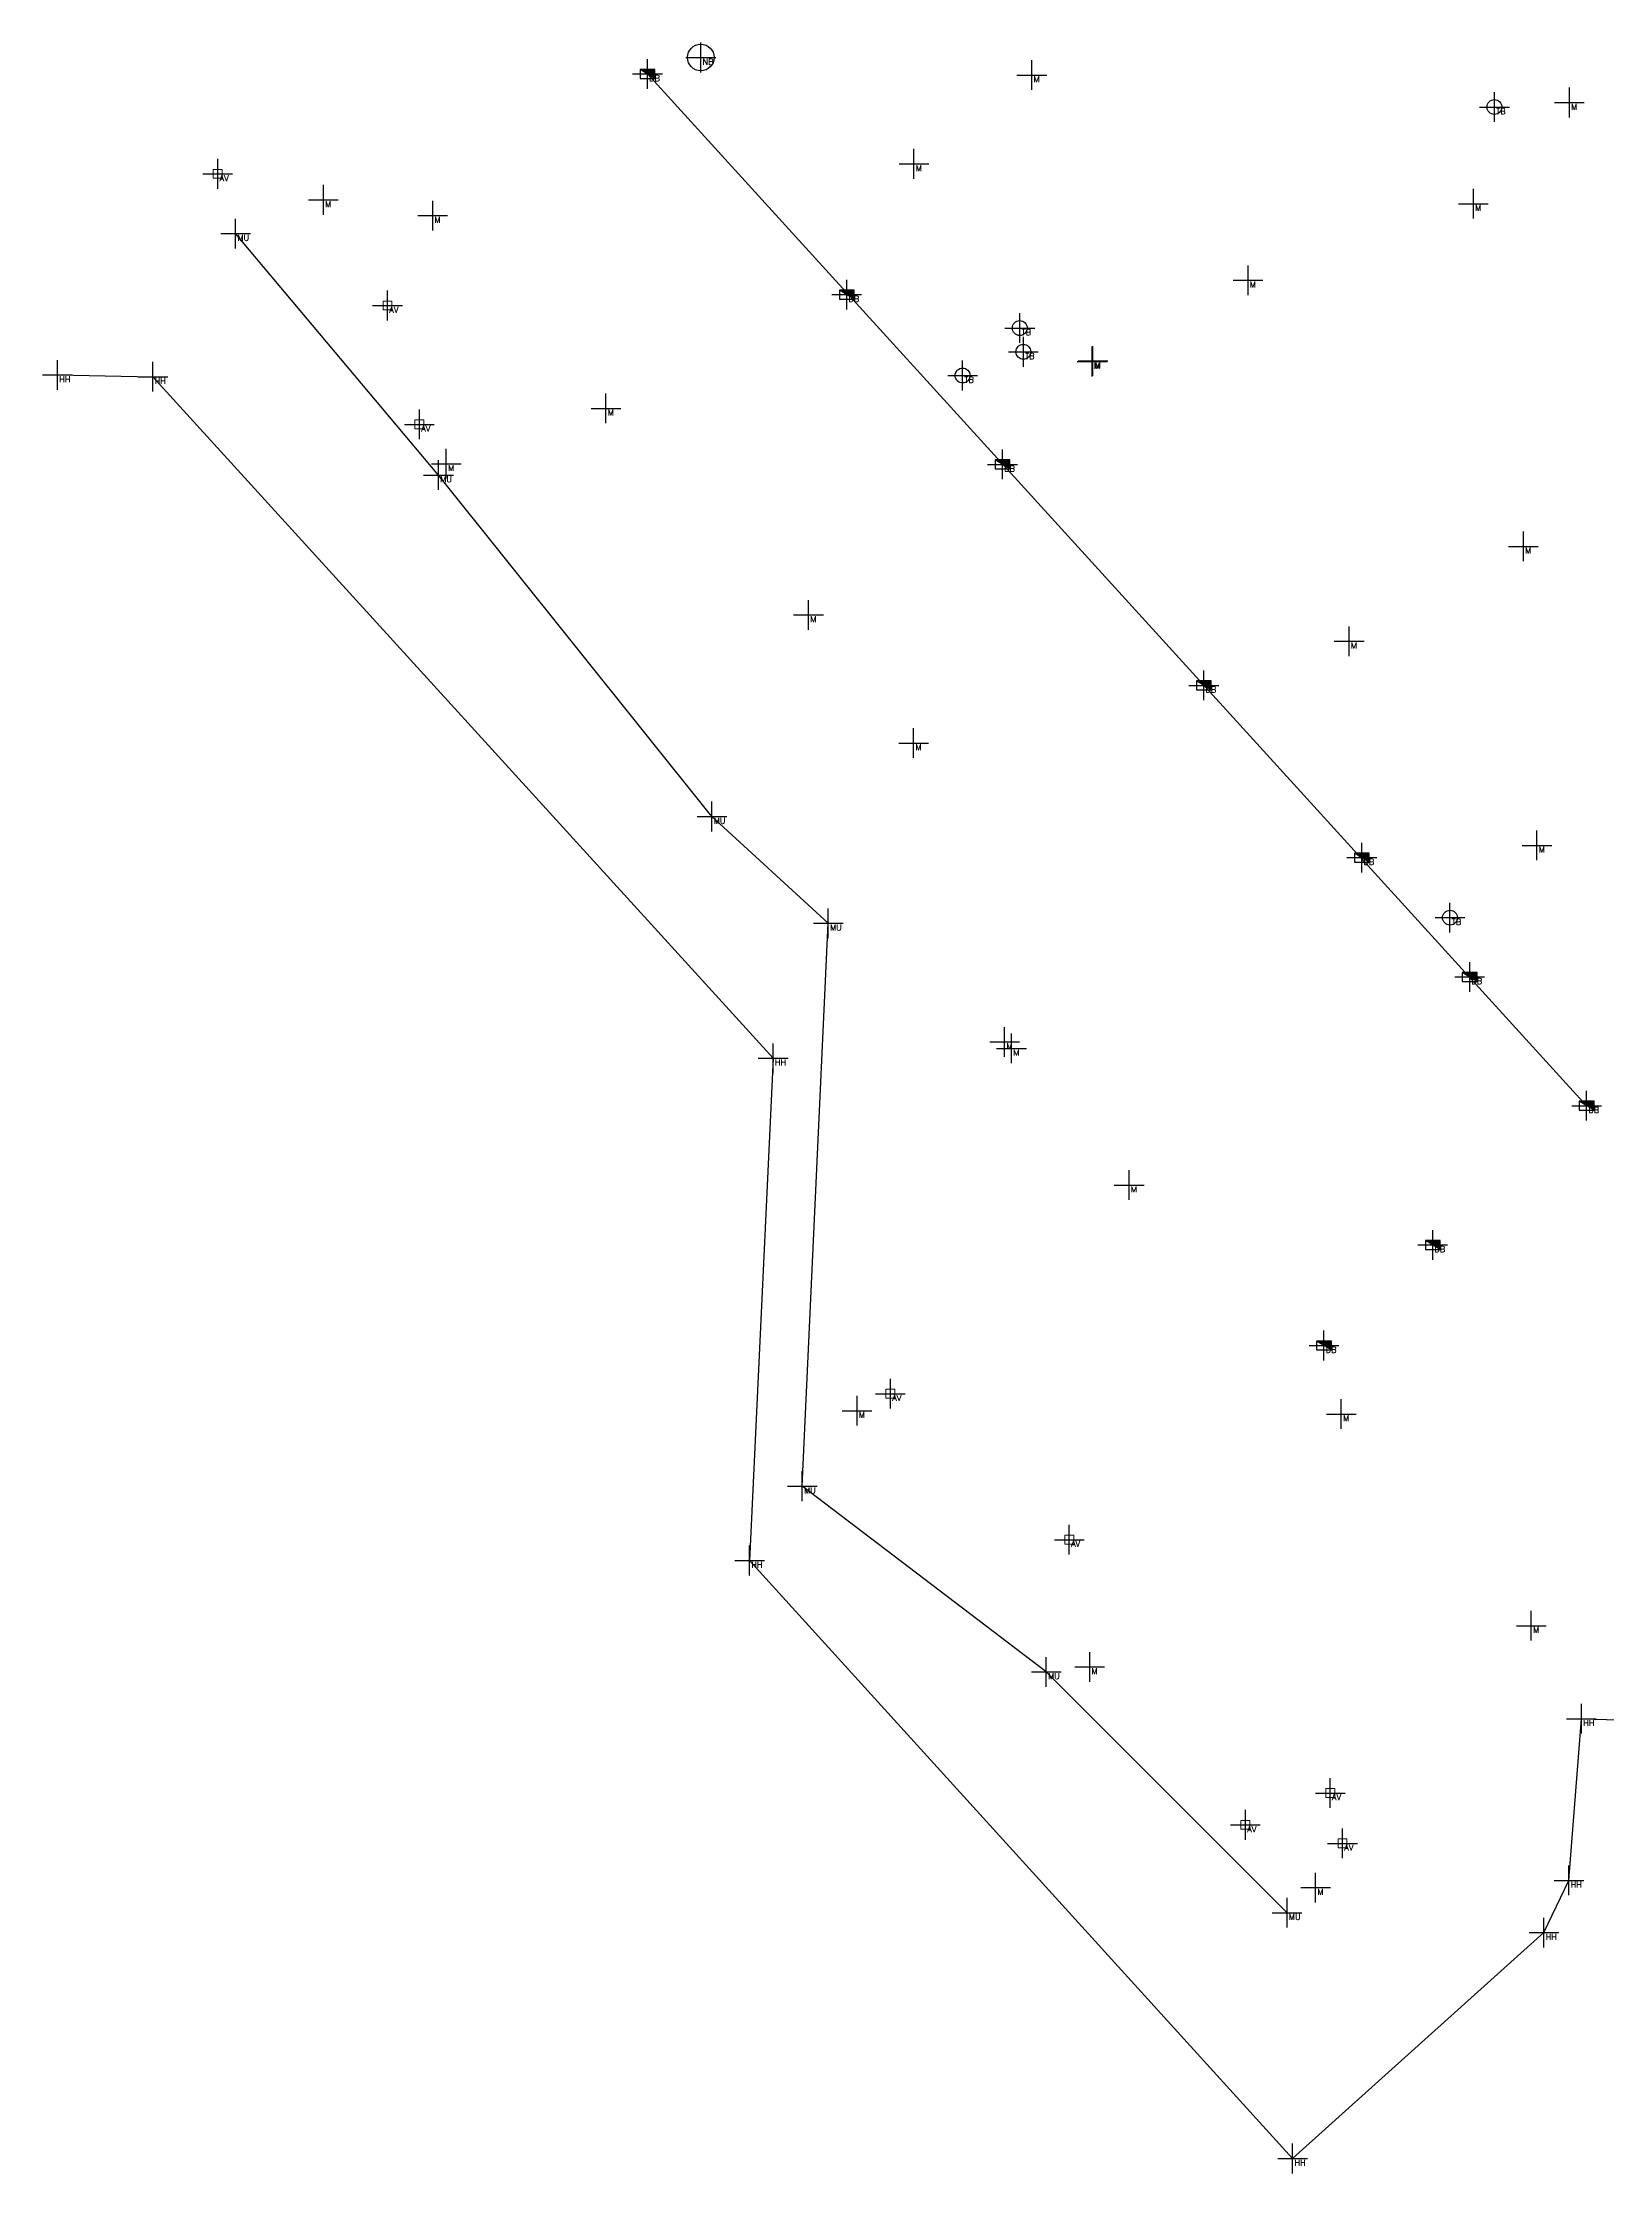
# Model space of a CAD drawing. Header units: metres. Extents: x 113488 to 113987, y 6281306 to 6282136.
# Drawn here: x 113844.5 to 113897.2, y 6281731 to 6281802.6 of the extents above; entities that cross this region are included whole.
import ezdxf
from ezdxf.enums import TextEntityAlignment as Align

# ---------------------------------------------------------------- set-up
doc = ezdxf.new("R2010")
doc.units = ezdxf.units.M
doc.header["$PDMODE"] = 2
doc.header["$PDSIZE"] = 0.5
doc.linetypes.add('HIDDEN2', pattern=[0.1875, 0.125, -0.0625])
for name, color, linetype in [('M-2VA', 7, 'Continuous'), ('M-3YTOR', 7, 'Continuous'), ('M-4DETALJ', 7, 'Continuous'), ('M-7HUS', 7, 'Continuous'), ('M-BEF-BRUNNAR-INMÄTT', 7, 'Continuous'), ('M-BEF-BYGGNAD-INMÄTT', 7, 'Continuous'), ('M-BEF-MUR', 4, 'Continuous'), ('M-BEF-VA-V', 4, 'HIDDEN2'), ('M-BEF-VA-V-INMÄTT', 7, 'Continuous'), ('M-BRUNNAR', 3, 'Continuous'), ('M-BRUNNSLOCK', 1, 'Continuous'), ('pntdesc', 1, 'Continuous')]:
    doc.layers.add(name, color=color, linetype=linetype)
doc.styles.get("Standard").update_dxf_attribs({"font": 'simplex8.shx'})

# ---------------------------------------------------------------- blocks, each defined once
blk = doc.blocks.new('meas')
at = {"color": 0}
blk.add_point((0, 0), dxfattribs=at)
at = {"layer": 'pntdesc'}
blk.add_attdef('PNTDESC', text='', height=1, dxfattribs=at).set_placement((0.3, -0.21), align=Align.TOP_LEFT)
blk = doc.blocks.new('AV')
at = {"layer": 'M-BEF-VA-V', "linetype": 'Continuous', "lineweight": 0, "flags": 128}
blk.add_lwpolyline([(-0.15, 0.15), (-0.15, -0.15), (0.15, -0.15), (0.15, 0.15)], close=True, dxfattribs=at)
blk = doc.blocks.new('TB')
at = {"layer": 'M-BRUNNAR', "ltscale": 0.1}
blk.add_circle((0, 0), 0.25, dxfattribs=at)
at = {"layer": 'M-BRUNNSLOCK', "ltscale": 0.1}
blk.add_circle((0, 0), 0.25, dxfattribs=at)
blk = doc.blocks.new('BEF-DB')
blk.add_hatch(color=256).paths.add_polyline_path([(-0.25, 0.15), (0.25, -0.15), (0.25, 0.15)])
blk.add_line((0.25, -0.15), (-0.25, 0.15))
at = {"flags": 128}
blk.add_lwpolyline([(-0.25, 0.15), (-0.25, -0.15), (0.25, -0.15), (0.25, 0.15)], close=True, dxfattribs=at)
blk = doc.blocks.new('NB')
at = {"layer": 'M-BRUNNAR', "ltscale": 0.1}
blk.add_circle((0, 0), 0.45, dxfattribs=at)

msp = doc.modelspace()

# ---------------------------------------------------------------- linework, layer by layer
at = {"layer": 'M-BEF-BRUNNAR-INMÄTT'}
msp.add_polyline3d([(113864.881, 6281801.593, 6.091), (113896.464, 6281766.909, 6.106)], dxfattribs=at)
at = {"layer": 'M-BEF-BYGGNAD-INMÄTT'}
msp.add_polyline3d([(113845.039, 6281791.474, 7.57), (113848.249, 6281791.416, 7.579), (113869.108, 6281768.507, 7.563), (113868.314, 6281751.622, 7.557), (113886.579, 6281731.521, 7.582), (113895.029, 6281739.114, 7.591), (113895.868, 6281740.871, 7.578), (113896.289, 6281746.303, 6.387), (113900.469, 6281746.19, 6.417), (113900.679, 6281750.34, 6.394), (113904.857, 6281750.206, 6.412), (113905.045, 6281754.322, 6.411), (113909.161, 6281754.206, 6.42), (113909.306, 6281760.809, 6.392), (113915.143, 6281760.024, 7.544), (113916.494, 6281758.73, 7.585), (113922.225, 6281763.907, 6.451), (113932.899, 6281752.164, 7.347), (113946.8, 6281736.885, 7.226)], dxfattribs=at)
at = {"layer": 'M-BEF-MUR'}
msp.add_polyline3d([(113886.392, 6281739.783, 7.586), (113878.293, 6281747.878, 7.565), (113870.086, 6281754.121, 7.572), (113870.96, 6281773.044, 7.562), (113867.047, 6281776.633, 7.563), (113857.853, 6281788.11, 7.564), (113851.029, 6281796.226, 7.567)], dxfattribs=at)

# ---------------------------------------------------------------- block references
at = {"layer": 'M-2VA', "color": 20}
ref = msp.add_blockref('meas', (113866.675, 6281802.146, 6.127), dxfattribs=dict(at, xscale=0.2, yscale=0.2, zscale=0.2))
ref.add_attrib('PNTDESC', 'NB', dxfattribs={"layer": 'pntdesc', "height": 0.2}).set_placement((113866.735, 6281802.104, 6.127), align=Align.TOP_LEFT)
at = {"layer": 'M-2VA', "color": 150}
ref = msp.add_blockref('meas', (113864.881, 6281801.593, 6.091), dxfattribs=dict(at, xscale=0.2, yscale=0.2, zscale=0.2))
ref.add_attrib('PNTDESC', 'DB', dxfattribs={"layer": 'pntdesc', "height": 0.2}).set_placement((113864.941, 6281801.551, 6.091), align=Align.TOP_LEFT)
at = {"layer": 'M-2VA', "color": 50}
ref = msp.add_blockref('meas', (113893.366, 6281800.481, 6.519), dxfattribs=dict(at, xscale=0.2, yscale=0.2, zscale=0.2))
ref.add_attrib('PNTDESC', 'TB', dxfattribs={"layer": 'pntdesc', "height": 0.2}).set_placement((113893.426, 6281800.439, 6.519), align=Align.TOP_LEFT)
at = {"layer": 'M-2VA', "color": 130}
ref = msp.add_blockref('meas', (113850.427, 6281798.236, 6.363), dxfattribs=dict(at, xscale=0.2, yscale=0.2, zscale=0.2))
ref.add_attrib('PNTDESC', 'AV', dxfattribs={"layer": 'pntdesc', "height": 0.2}).set_placement((113850.487, 6281798.194, 6.363), align=Align.TOP_LEFT)
ref = msp.add_blockref('meas', (113856.138, 6281793.809, 6.35), dxfattribs=dict(at, xscale=0.2, yscale=0.2, zscale=0.2))
ref.add_attrib('PNTDESC', 'AV', dxfattribs={"layer": 'pntdesc', "height": 0.2}).set_placement((113856.198, 6281793.767, 6.35), align=Align.TOP_LEFT)
at = {"layer": 'M-2VA', "color": 150}
ref = msp.add_blockref('meas', (113871.584, 6281794.176, 6.11), dxfattribs=dict(at, xscale=0.2, yscale=0.2, zscale=0.2))
ref.add_attrib('PNTDESC', 'DB', dxfattribs={"layer": 'pntdesc', "height": 0.2}).set_placement((113871.644, 6281794.134, 6.11), align=Align.TOP_LEFT)
at = {"layer": 'M-2VA', "color": 50}
ref = msp.add_blockref('meas', (113877.403, 6281793.051, 6.177), dxfattribs=dict(at, xscale=0.2, yscale=0.2, zscale=0.2))
ref.add_attrib('PNTDESC', 'TB', dxfattribs={"layer": 'pntdesc', "height": 0.2}).set_placement((113877.463, 6281793.009, 6.177), align=Align.TOP_LEFT)
ref = msp.add_blockref('meas', (113877.523, 6281792.252, 6.169), dxfattribs=dict(at, xscale=0.2, yscale=0.2, zscale=0.2))
ref.add_attrib('PNTDESC', 'TB', dxfattribs={"layer": 'pntdesc', "height": 0.2}).set_placement((113877.583, 6281792.21, 6.169), align=Align.TOP_LEFT)
ref = msp.add_blockref('meas', (113875.478, 6281791.456, 6.108), dxfattribs=dict(at, xscale=0.2, yscale=0.2, zscale=0.2))
ref.add_attrib('PNTDESC', 'TB', dxfattribs={"layer": 'pntdesc', "height": 0.2}).set_placement((113875.538, 6281791.414, 6.108), align=Align.TOP_LEFT)
at = {"layer": 'M-2VA', "color": 130}
ref = msp.add_blockref('meas', (113857.21, 6281789.812, 6.342), dxfattribs=dict(at, xscale=0.2, yscale=0.2, zscale=0.2))
ref.add_attrib('PNTDESC', 'AV', dxfattribs={"layer": 'pntdesc', "height": 0.2}).set_placement((113857.27, 6281789.77, 6.342), align=Align.TOP_LEFT)
at = {"layer": 'M-2VA', "color": 150}
ref = msp.add_blockref('meas', (113876.82, 6281788.467, 6.082), dxfattribs=dict(at, xscale=0.2, yscale=0.2, zscale=0.2))
ref.add_attrib('PNTDESC', 'DB', dxfattribs={"layer": 'pntdesc', "height": 0.2}).set_placement((113876.88, 6281788.425, 6.082), align=Align.TOP_LEFT)
ref = msp.add_blockref('meas', (113883.592, 6281781.04, 6.098), dxfattribs=dict(at, xscale=0.2, yscale=0.2, zscale=0.2))
ref.add_attrib('PNTDESC', 'DB', dxfattribs={"layer": 'pntdesc', "height": 0.2}).set_placement((113883.652, 6281780.998, 6.098), align=Align.TOP_LEFT)
ref = msp.add_blockref('meas', (113888.905, 6281775.249, 6.086), dxfattribs=dict(at, xscale=0.2, yscale=0.2, zscale=0.2))
ref.add_attrib('PNTDESC', 'DB', dxfattribs={"layer": 'pntdesc', "height": 0.2}).set_placement((113888.965, 6281775.207, 6.086), align=Align.TOP_LEFT)
at = {"layer": 'M-2VA', "color": 50}
ref = msp.add_blockref('meas', (113891.868, 6281773.233, 6.111), dxfattribs=dict(at, xscale=0.2, yscale=0.2, zscale=0.2))
ref.add_attrib('PNTDESC', 'TB', dxfattribs={"layer": 'pntdesc', "height": 0.2}).set_placement((113891.928, 6281773.191, 6.111), align=Align.TOP_LEFT)
at = {"layer": 'M-2VA', "color": 150}
ref = msp.add_blockref('meas', (113892.534, 6281771.241, 6.108), dxfattribs=dict(at, xscale=0.2, yscale=0.2, zscale=0.2))
ref.add_attrib('PNTDESC', 'DB', dxfattribs={"layer": 'pntdesc', "height": 0.2}).set_placement((113892.594, 6281771.199, 6.108), align=Align.TOP_LEFT)
ref = msp.add_blockref('meas', (113896.464, 6281766.909, 6.106), dxfattribs=dict(at, xscale=0.2, yscale=0.2, zscale=0.2))
ref.add_attrib('PNTDESC', 'DB', dxfattribs={"layer": 'pntdesc', "height": 0.2}).set_placement((113896.524, 6281766.867, 6.106), align=Align.TOP_LEFT)
ref = msp.add_blockref('meas', (113891.291, 6281762.229, 6.112), dxfattribs=dict(at, xscale=0.2, yscale=0.2, zscale=0.2))
ref.add_attrib('PNTDESC', 'DB', dxfattribs={"layer": 'pntdesc', "height": 0.2}).set_placement((113891.351, 6281762.187, 6.112), align=Align.TOP_LEFT)
ref = msp.add_blockref('meas', (113887.632, 6281758.849, 6.099), dxfattribs=dict(at, xscale=0.2, yscale=0.2, zscale=0.2))
ref.add_attrib('PNTDESC', 'DB', dxfattribs={"layer": 'pntdesc', "height": 0.2}).set_placement((113887.692, 6281758.807, 6.099), align=Align.TOP_LEFT)
at = {"layer": 'M-2VA', "color": 130}
ref = msp.add_blockref('meas', (113873.049, 6281757.227, 6.383), dxfattribs=dict(at, xscale=0.2, yscale=0.2, zscale=0.2))
ref.add_attrib('PNTDESC', 'AV', dxfattribs={"layer": 'pntdesc', "height": 0.2}).set_placement((113873.109, 6281757.185, 6.383), align=Align.TOP_LEFT)
ref = msp.add_blockref('meas', (113879.067, 6281752.323, 6.348), dxfattribs=dict(at, xscale=0.2, yscale=0.2, zscale=0.2))
ref.add_attrib('PNTDESC', 'AV', dxfattribs={"layer": 'pntdesc', "height": 0.2}).set_placement((113879.127, 6281752.281, 6.348), align=Align.TOP_LEFT)
ref = msp.add_blockref('meas', (113887.842, 6281743.805, 6.354), dxfattribs=dict(at, xscale=0.2, yscale=0.2, zscale=0.2))
ref.add_attrib('PNTDESC', 'AV', dxfattribs={"layer": 'pntdesc', "height": 0.2}).set_placement((113887.902, 6281743.763, 6.354), align=Align.TOP_LEFT)
ref = msp.add_blockref('meas', (113884.988, 6281742.737, 6.381), dxfattribs=dict(at, xscale=0.2, yscale=0.2, zscale=0.2))
ref.add_attrib('PNTDESC', 'AV', dxfattribs={"layer": 'pntdesc', "height": 0.2}).set_placement((113885.048, 6281742.695, 6.381), align=Align.TOP_LEFT)
ref = msp.add_blockref('meas', (113888.255, 6281742.112, 6.357), dxfattribs=dict(at, xscale=0.2, yscale=0.2, zscale=0.2))
ref.add_attrib('PNTDESC', 'AV', dxfattribs={"layer": 'pntdesc', "height": 0.2}).set_placement((113888.315, 6281742.07, 6.357), align=Align.TOP_LEFT)
at = {"layer": 'M-3YTOR', "color": 90}
ref = msp.add_blockref('meas', (113877.807, 6281801.556, 6.393), dxfattribs=dict(at, xscale=0.2, yscale=0.2, zscale=0.2))
ref.add_attrib('PNTDESC', 'M', dxfattribs={"layer": 'pntdesc', "height": 0.2}).set_placement((113877.867, 6281801.514, 6.393), align=Align.TOP_LEFT)
ref = msp.add_blockref('meas', (113895.886, 6281800.634, 6.568), dxfattribs=dict(at, xscale=0.2, yscale=0.2, zscale=0.2))
ref.add_attrib('PNTDESC', 'M', dxfattribs={"layer": 'pntdesc', "height": 0.2}).set_placement((113895.946, 6281800.592, 6.568), align=Align.TOP_LEFT)
ref = msp.add_blockref('meas', (113873.843, 6281798.572, 6.239), dxfattribs=dict(at, xscale=0.2, yscale=0.2, zscale=0.2))
ref.add_attrib('PNTDESC', 'M', dxfattribs={"layer": 'pntdesc', "height": 0.2}).set_placement((113873.903, 6281798.53, 6.239), align=Align.TOP_LEFT)
ref = msp.add_blockref('meas', (113853.983, 6281797.361, 6.348), dxfattribs=dict(at, xscale=0.2, yscale=0.2, zscale=0.2))
ref.add_attrib('PNTDESC', 'M', dxfattribs={"layer": 'pntdesc', "height": 0.2}).set_placement((113854.043, 6281797.319, 6.348), align=Align.TOP_LEFT)
ref = msp.add_blockref('meas', (113892.658, 6281797.23, 6.471), dxfattribs=dict(at, xscale=0.2, yscale=0.2, zscale=0.2))
ref.add_attrib('PNTDESC', 'M', dxfattribs={"layer": 'pntdesc', "height": 0.2}).set_placement((113892.718, 6281797.188, 6.471), align=Align.TOP_LEFT)
ref = msp.add_blockref('meas', (113857.659, 6281796.831, 6.332), dxfattribs=dict(at, xscale=0.2, yscale=0.2, zscale=0.2))
ref.add_attrib('PNTDESC', 'M', dxfattribs={"layer": 'pntdesc', "height": 0.2}).set_placement((113857.719, 6281796.789, 6.332), align=Align.TOP_LEFT)
ref = msp.add_blockref('meas', (113885.081, 6281794.657, 6.343), dxfattribs=dict(at, xscale=0.2, yscale=0.2, zscale=0.2))
ref.add_attrib('PNTDESC', 'M', dxfattribs={"layer": 'pntdesc', "height": 0.2}).set_placement((113885.141, 6281794.615, 6.343), align=Align.TOP_LEFT)
ref = msp.add_blockref('meas', (113879.836, 6281791.927, 6.236), dxfattribs=dict(at, xscale=0.2, yscale=0.2, zscale=0.2))
ref.add_attrib('PNTDESC', 'M', dxfattribs={"layer": 'pntdesc', "height": 0.2}).set_placement((113879.896, 6281791.885, 6.236), align=Align.TOP_LEFT)
ref = msp.add_blockref('meas', (113879.86, 6281791.945, 6.232), dxfattribs=dict(at, xscale=0.2, yscale=0.2, zscale=0.2))
ref.add_attrib('PNTDESC', 'M', dxfattribs={"layer": 'pntdesc', "height": 0.2}).set_placement((113879.92, 6281791.903, 6.232), align=Align.TOP_LEFT)
ref = msp.add_blockref('meas', (113863.484, 6281790.352, 6.314), dxfattribs=dict(at, xscale=0.2, yscale=0.2, zscale=0.2))
ref.add_attrib('PNTDESC', 'M', dxfattribs={"layer": 'pntdesc', "height": 0.2}).set_placement((113863.544, 6281790.31, 6.314), align=Align.TOP_LEFT)
ref = msp.add_blockref('meas', (113858.115, 6281788.489, 6.385), dxfattribs=dict(at, xscale=0.2, yscale=0.2, zscale=0.2))
ref.add_attrib('PNTDESC', 'M', dxfattribs={"layer": 'pntdesc', "height": 0.2}).set_placement((113858.175, 6281788.447, 6.385), align=Align.TOP_LEFT)
ref = msp.add_blockref('meas', (113894.338, 6281785.711, 6.307), dxfattribs=dict(at, xscale=0.2, yscale=0.2, zscale=0.2))
ref.add_attrib('PNTDESC', 'M', dxfattribs={"layer": 'pntdesc', "height": 0.2}).set_placement((113894.398, 6281785.669, 6.307), align=Align.TOP_LEFT)
ref = msp.add_blockref('meas', (113870.297, 6281783.406, 6.334), dxfattribs=dict(at, xscale=0.2, yscale=0.2, zscale=0.2))
ref.add_attrib('PNTDESC', 'M', dxfattribs={"layer": 'pntdesc', "height": 0.2}).set_placement((113870.357, 6281783.364, 6.334), align=Align.TOP_LEFT)
ref = msp.add_blockref('meas', (113888.479, 6281782.523, 6.186), dxfattribs=dict(at, xscale=0.2, yscale=0.2, zscale=0.2))
ref.add_attrib('PNTDESC', 'M', dxfattribs={"layer": 'pntdesc', "height": 0.2}).set_placement((113888.539, 6281782.481, 6.186), align=Align.TOP_LEFT)
ref = msp.add_blockref('meas', (113873.833, 6281779.102, 6.336), dxfattribs=dict(at, xscale=0.2, yscale=0.2, zscale=0.2))
ref.add_attrib('PNTDESC', 'M', dxfattribs={"layer": 'pntdesc', "height": 0.2}).set_placement((113873.893, 6281779.06, 6.336), align=Align.TOP_LEFT)
ref = msp.add_blockref('meas', (113894.792, 6281775.662, 6.188), dxfattribs=dict(at, xscale=0.2, yscale=0.2, zscale=0.2))
ref.add_attrib('PNTDESC', 'M', dxfattribs={"layer": 'pntdesc', "height": 0.2}).set_placement((113894.852, 6281775.62, 6.188), align=Align.TOP_LEFT)
ref = msp.add_blockref('meas', (113876.893, 6281769.055, 6.444), dxfattribs=dict(at, xscale=0.2, yscale=0.2, zscale=0.2))
ref.add_attrib('PNTDESC', 'M', dxfattribs={"layer": 'pntdesc', "height": 0.2}).set_placement((113876.953, 6281769.013, 6.444), align=Align.TOP_LEFT)
ref = msp.add_blockref('meas', (113877.124, 6281768.835, 6.355), dxfattribs=dict(at, xscale=0.2, yscale=0.2, zscale=0.2))
ref.add_attrib('PNTDESC', 'M', dxfattribs={"layer": 'pntdesc', "height": 0.2}).set_placement((113877.184, 6281768.793, 6.355), align=Align.TOP_LEFT)
ref = msp.add_blockref('meas', (113881.08, 6281764.241, 6.246), dxfattribs=dict(at, xscale=0.2, yscale=0.2, zscale=0.2))
ref.add_attrib('PNTDESC', 'M', dxfattribs={"layer": 'pntdesc', "height": 0.2}).set_placement((113881.14, 6281764.199, 6.246), align=Align.TOP_LEFT)
ref = msp.add_blockref('meas', (113871.929, 6281756.659, 6.414), dxfattribs=dict(at, xscale=0.2, yscale=0.2, zscale=0.2))
ref.add_attrib('PNTDESC', 'M', dxfattribs={"layer": 'pntdesc', "height": 0.2}).set_placement((113871.989, 6281756.617, 6.414), align=Align.TOP_LEFT)
ref = msp.add_blockref('meas', (113888.213, 6281756.545, 6.178), dxfattribs=dict(at, xscale=0.2, yscale=0.2, zscale=0.2))
ref.add_attrib('PNTDESC', 'M', dxfattribs={"layer": 'pntdesc', "height": 0.2}).set_placement((113888.273, 6281756.503, 6.178), align=Align.TOP_LEFT)
ref = msp.add_blockref('meas', (113894.604, 6281749.431, 6.324), dxfattribs=dict(at, xscale=0.2, yscale=0.2, zscale=0.2))
ref.add_attrib('PNTDESC', 'M', dxfattribs={"layer": 'pntdesc', "height": 0.2}).set_placement((113894.664, 6281749.389, 6.324), align=Align.TOP_LEFT)
ref = msp.add_blockref('meas', (113879.755, 6281748.045, 6.388), dxfattribs=dict(at, xscale=0.2, yscale=0.2, zscale=0.2))
ref.add_attrib('PNTDESC', 'M', dxfattribs={"layer": 'pntdesc', "height": 0.2}).set_placement((113879.815, 6281748.003, 6.388), align=Align.TOP_LEFT)
ref = msp.add_blockref('meas', (113887.349, 6281740.627, 6.378), dxfattribs=dict(at, xscale=0.2, yscale=0.2, zscale=0.2))
ref.add_attrib('PNTDESC', 'M', dxfattribs={"layer": 'pntdesc', "height": 0.2}).set_placement((113887.409, 6281740.585, 6.378), align=Align.TOP_LEFT)
at = {"layer": 'M-4DETALJ', "color": 210}
ref = msp.add_blockref('meas', (113851.029, 6281796.226, 7.567), dxfattribs=dict(at, xscale=0.2, yscale=0.2, zscale=0.2))
ref.add_attrib('PNTDESC', 'MU', dxfattribs={"layer": 'pntdesc', "height": 0.2}).set_placement((113851.089, 6281796.184, 7.567), align=Align.TOP_LEFT)
ref = msp.add_blockref('meas', (113857.853, 6281788.11, 7.564), dxfattribs=dict(at, xscale=0.2, yscale=0.2, zscale=0.2))
ref.add_attrib('PNTDESC', 'MU', dxfattribs={"layer": 'pntdesc', "height": 0.2}).set_placement((113857.913, 6281788.068, 7.564), align=Align.TOP_LEFT)
ref = msp.add_blockref('meas', (113867.047, 6281776.633, 7.563), dxfattribs=dict(at, xscale=0.2, yscale=0.2, zscale=0.2))
ref.add_attrib('PNTDESC', 'MU', dxfattribs={"layer": 'pntdesc', "height": 0.2}).set_placement((113867.107, 6281776.591, 7.563), align=Align.TOP_LEFT)
ref = msp.add_blockref('meas', (113870.96, 6281773.044, 7.562), dxfattribs=dict(at, xscale=0.2, yscale=0.2, zscale=0.2))
ref.add_attrib('PNTDESC', 'MU', dxfattribs={"layer": 'pntdesc', "height": 0.2}).set_placement((113871.02, 6281773.002, 7.562), align=Align.TOP_LEFT)
ref = msp.add_blockref('meas', (113870.086, 6281754.121, 7.572), dxfattribs=dict(at, xscale=0.2, yscale=0.2, zscale=0.2))
ref.add_attrib('PNTDESC', 'MU', dxfattribs={"layer": 'pntdesc', "height": 0.2}).set_placement((113870.146, 6281754.079, 7.572), align=Align.TOP_LEFT)
ref = msp.add_blockref('meas', (113878.293, 6281747.878, 7.565), dxfattribs=dict(at, xscale=0.2, yscale=0.2, zscale=0.2))
ref.add_attrib('PNTDESC', 'MU', dxfattribs={"layer": 'pntdesc', "height": 0.2}).set_placement((113878.353, 6281747.836, 7.565), align=Align.TOP_LEFT)
ref = msp.add_blockref('meas', (113886.392, 6281739.783, 7.586), dxfattribs=dict(at, xscale=0.2, yscale=0.2, zscale=0.2))
ref.add_attrib('PNTDESC', 'MU', dxfattribs={"layer": 'pntdesc', "height": 0.2}).set_placement((113886.452, 6281739.741, 7.586), align=Align.TOP_LEFT)
at = {"layer": 'M-7HUS', "color": 150}
ref = msp.add_blockref('meas', (113845.039, 6281791.474, 7.57), dxfattribs=dict(at, xscale=0.2, yscale=0.2, zscale=0.2))
ref.add_attrib('PNTDESC', 'HH', dxfattribs={"layer": 'pntdesc', "height": 0.2}).set_placement((113845.099, 6281791.432, 7.57), align=Align.TOP_LEFT)
ref = msp.add_blockref('meas', (113848.249, 6281791.416, 7.579), dxfattribs=dict(at, xscale=0.2, yscale=0.2, zscale=0.2))
ref.add_attrib('PNTDESC', 'HH', dxfattribs={"layer": 'pntdesc', "height": 0.2}).set_placement((113848.309, 6281791.374, 7.579), align=Align.TOP_LEFT)
ref = msp.add_blockref('meas', (113869.108, 6281768.507, 7.563), dxfattribs=dict(at, xscale=0.2, yscale=0.2, zscale=0.2))
ref.add_attrib('PNTDESC', 'HH', dxfattribs={"layer": 'pntdesc', "height": 0.2}).set_placement((113869.168, 6281768.465, 7.563), align=Align.TOP_LEFT)
ref = msp.add_blockref('meas', (113868.314, 6281751.622, 7.557), dxfattribs=dict(at, xscale=0.2, yscale=0.2, zscale=0.2))
ref.add_attrib('PNTDESC', 'HH', dxfattribs={"layer": 'pntdesc', "height": 0.2}).set_placement((113868.374, 6281751.58, 7.557), align=Align.TOP_LEFT)
ref = msp.add_blockref('meas', (113896.289, 6281746.303, 6.387), dxfattribs=dict(at, xscale=0.2, yscale=0.2, zscale=0.2))
ref.add_attrib('PNTDESC', 'HH', dxfattribs={"layer": 'pntdesc', "height": 0.2}).set_placement((113896.349, 6281746.261, 6.387), align=Align.TOP_LEFT)
ref = msp.add_blockref('meas', (113895.868, 6281740.871, 7.578), dxfattribs=dict(at, xscale=0.2, yscale=0.2, zscale=0.2))
ref.add_attrib('PNTDESC', 'HH', dxfattribs={"layer": 'pntdesc', "height": 0.2}).set_placement((113895.928, 6281740.829, 7.578), align=Align.TOP_LEFT)
ref = msp.add_blockref('meas', (113895.029, 6281739.114, 7.591), dxfattribs=dict(at, xscale=0.2, yscale=0.2, zscale=0.2))
ref.add_attrib('PNTDESC', 'HH', dxfattribs={"layer": 'pntdesc', "height": 0.2}).set_placement((113895.089, 6281739.072, 7.591), align=Align.TOP_LEFT)
ref = msp.add_blockref('meas', (113886.579, 6281731.521, 7.582), dxfattribs=dict(at, xscale=0.2, yscale=0.2, zscale=0.2))
ref.add_attrib('PNTDESC', 'HH', dxfattribs={"layer": 'pntdesc', "height": 0.2}).set_placement((113886.639, 6281731.479, 7.582), align=Align.TOP_LEFT)
at = {"layer": 'M-BEF-BRUNNAR-INMÄTT'}
for name, p in [('NB', (113866.675, 6281802.146, 6.127)), ('BEF-DB', (113864.881, 6281801.593, 6.091)), ('TB', (113893.366, 6281800.481, 6.519)), ('BEF-DB', (113871.584, 6281794.176, 6.11)), ('TB', (113877.403, 6281793.051, 6.177)), ('TB', (113877.523, 6281792.252, 6.169)), ('TB', (113875.478, 6281791.456, 6.108)), ('BEF-DB', (113876.82, 6281788.467, 6.082)), ('BEF-DB', (113883.592, 6281781.04, 6.098)), ('BEF-DB', (113888.905, 6281775.249, 6.086)), ('TB', (113891.868, 6281773.233, 6.111)), ('BEF-DB', (113892.534, 6281771.241, 6.108)), ('BEF-DB', (113896.464, 6281766.909, 6.106)), ('BEF-DB', (113891.291, 6281762.229, 6.112)), ('BEF-DB', (113887.632, 6281758.849, 6.099))]:
    msp.add_blockref(name, p, dxfattribs=at)
at = {"layer": 'M-BEF-VA-V-INMÄTT'}
for p in [(113850.427, 6281798.236, 6.363), (113856.138, 6281793.809, 6.35), (113857.21, 6281789.812, 6.342), (113873.049, 6281757.227, 6.383), (113879.067, 6281752.323, 6.348), (113887.842, 6281743.805, 6.354), (113884.988, 6281742.737, 6.381), (113888.255, 6281742.112, 6.357)]:
    msp.add_blockref('AV', p, dxfattribs=at)

doc.saveas('drawing.dxf')
